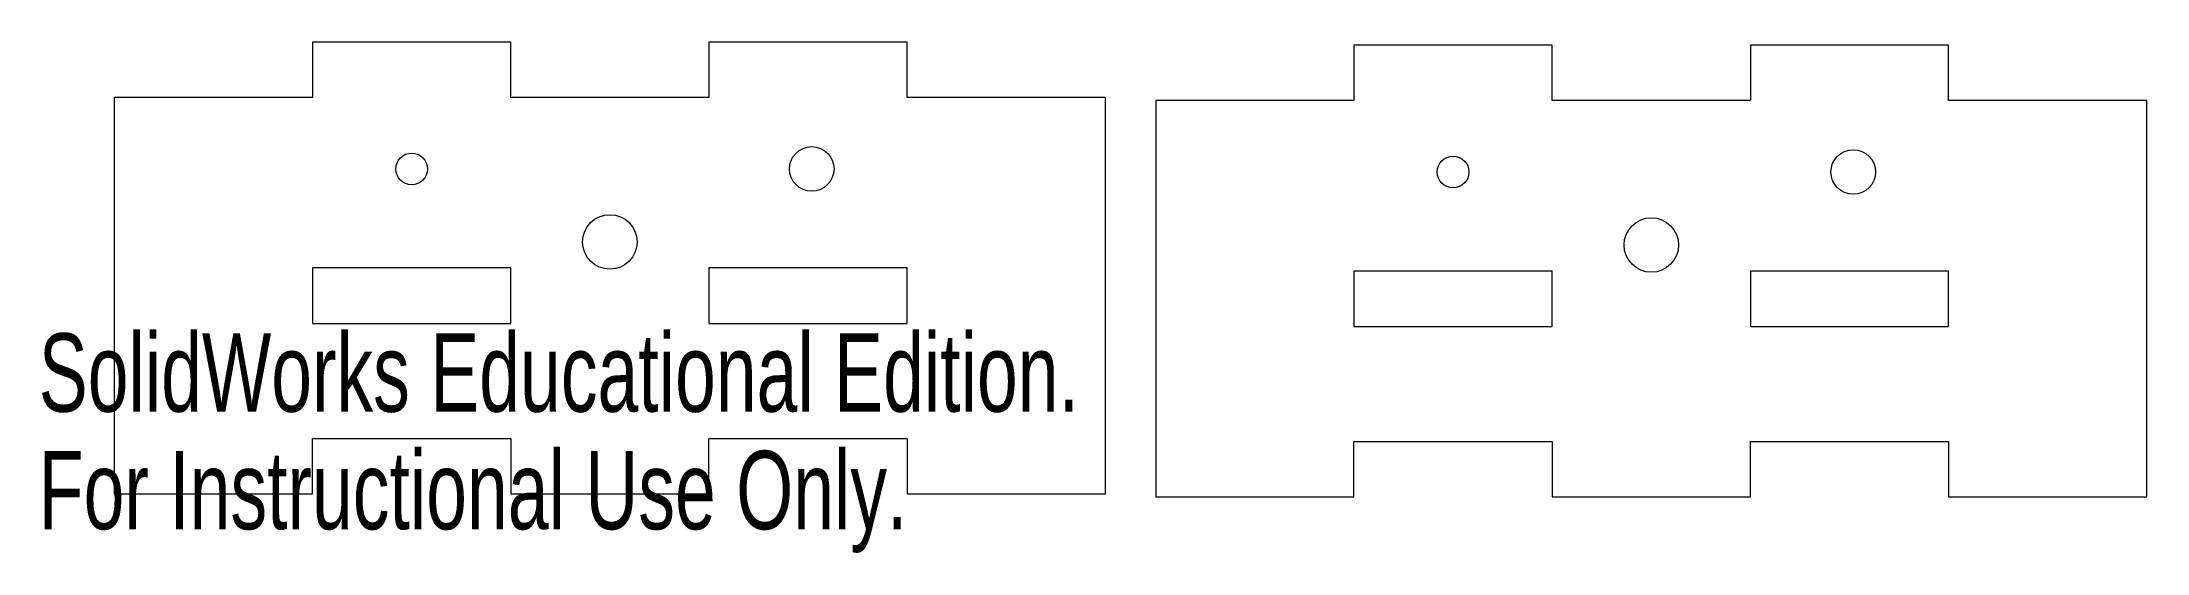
# Model space of a CAD drawing. Header units: millimetres. Extents: x 0 to 213, y 0 to 51.
import ezdxf

# ---------------------------------------------------------------- set-up
doc = ezdxf.new("R2010")
doc.units = ezdxf.units.MM
doc.styles.add('SLDTEXTSTYLE0', font='TXT', dxfattribs={"width": 0.7})

msp = doc.modelspace()

# ---------------------------------------------------------------- linework, layer by layer
at = {"color": 7, "linetype": 'Continuous', "lineweight": 15}
for p, q in [((27.62, 51.46), (27.62, 45.86)), ((47.62, 51.46), (27.62, 51.46)), ((47.62, 45.86), (47.62, 51.46)), ((67.62, 51.46), (67.62, 45.86)), ((87.62, 51.46), (67.62, 51.46)), ((87.62, 45.86), (87.62, 51.46)), ((132.69, 51.15), (132.69, 45.55)), ((152.69, 51.15), (132.69, 51.15)), ((152.69, 45.55), (152.69, 51.15)), ((172.69, 51.15), (172.69, 45.55)), ((192.69, 51.15), (172.69, 51.15)), ((192.69, 45.55), (192.69, 51.15)), ((7.62, 45.86), (7.62, 5.86)), ((27.62, 45.86), (7.62, 45.86)), ((67.62, 45.86), (47.62, 45.86)), ((107.62, 45.86), (87.62, 45.86)), ((107.62, 5.86), (107.62, 45.86)), ((112.69, 45.55), (112.69, 5.55)), ((132.69, 45.55), (112.69, 45.55)), ((172.69, 45.55), (152.69, 45.55)), ((212.69, 45.55), (192.69, 45.55)), ((212.69, 5.55), (212.69, 45.55)), ((27.62, 11.46), (47.62, 11.46)), ((27.62, 5.86), (27.62, 11.46)), ((47.62, 11.46), (47.62, 5.86)), ((67.62, 11.46), (87.62, 11.46)), ((67.62, 5.86), (67.62, 11.46)), ((87.62, 11.46), (87.62, 5.86)), ((132.69, 11.15), (152.69, 11.15)), ((132.69, 5.55), (132.69, 11.15)), ((152.69, 11.15), (152.69, 5.55)), ((172.69, 11.15), (192.69, 11.15)), ((172.69, 5.55), (172.69, 11.15)), ((192.69, 11.15), (192.69, 5.55)), ((7.62, 5.86), (27.62, 5.86)), ((47.62, 5.86), (67.62, 5.86)), ((87.62, 5.86), (107.62, 5.86)), ((112.69, 5.55), (132.69, 5.55)), ((152.69, 5.55), (172.69, 5.55)), ((192.69, 5.55), (212.69, 5.55))]:
    msp.add_line(p, q, dxfattribs=at)
at = {"color": 1, "linetype": 'Continuous', "lineweight": 15}
for p, q in [((47.62, 28.66), (27.62, 28.66)), ((27.62, 28.66), (27.62, 23.06)), ((47.62, 23.06), (47.62, 28.66)), ((87.62, 28.66), (67.62, 28.66)), ((67.62, 28.66), (67.62, 23.06)), ((87.62, 23.06), (87.62, 28.66)), ((152.69, 28.35), (132.69, 28.35)), ((132.69, 28.35), (132.69, 22.75)), ((152.69, 22.75), (152.69, 28.35)), ((192.69, 28.35), (172.69, 28.35)), ((172.69, 28.35), (172.69, 22.75)), ((192.69, 22.75), (192.69, 28.35)), ((27.62, 23.06), (47.62, 23.06)), ((67.62, 23.06), (87.62, 23.06)), ((132.69, 22.75), (152.69, 22.75)), ((172.69, 22.75), (192.69, 22.75))]:
    msp.add_line(p, q, dxfattribs=at)
for centre, radius in [((77.99, 38.66), 2.25), ((183.06, 38.35), 2.25), ((37.62, 38.66), 1.6), ((142.69, 38.35), 1.6), ((57.62, 31.29), 2.75), ((162.69, 30.98), 2.75)]:
    msp.add_circle(centre, radius, dxfattribs=at)

# ---------------------------------------------------------------- texts
at = {"color": 7, "linetype": 'Continuous', "char_height": 7.9096, "attachment_point": 1, "style": 'SLDTEXTSTYLE0'}
for s, insert in [('SolidWorks Educational Edition.', (0, 22.06)), ('For Instructional Use Only.', (0, 10.2))]:
    msp.add_mtext(s, dxfattribs=dict(at, insert=insert))

doc.saveas('drawing.dxf')
